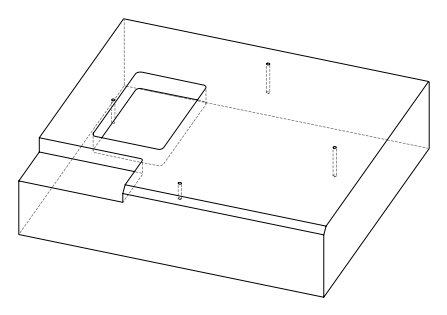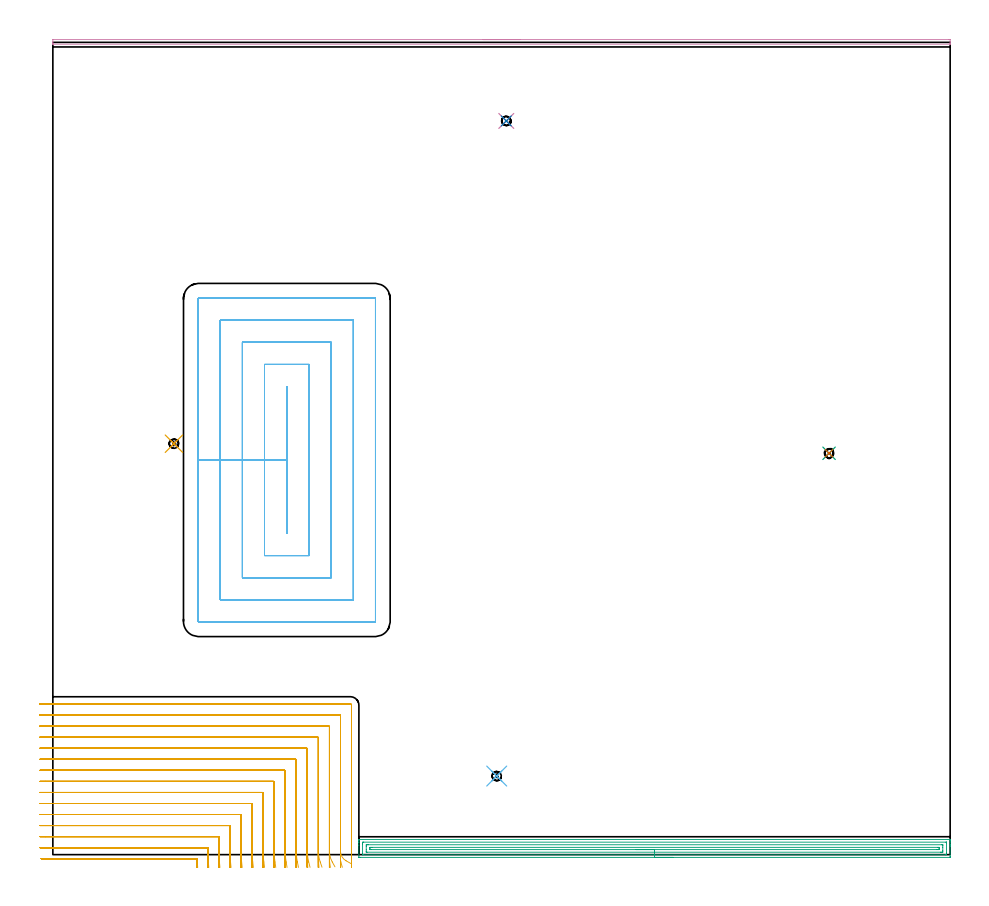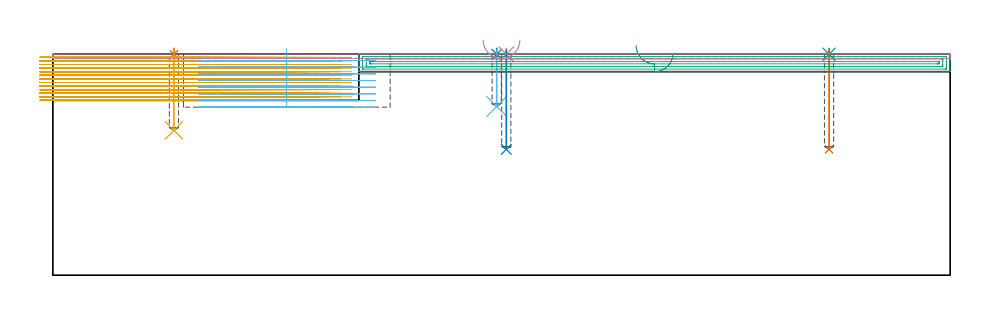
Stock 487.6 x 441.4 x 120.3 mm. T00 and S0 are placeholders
(PLAN: 12 operations, 4 tool changes, 118.9 min)
(1 SPOT_DRILL | STEP1POCKET | NXT0321_9005460120000 | 0.03 min | 0 mm3)
(2 SPOT_DRILL_1 | STEP1POCKET_1 | NXT0321_9005460120000 | 0.03 min | 0 mm3)
(3 SPOT_DRILL_2 | STEP1POCKET_2 | NXT0321_9005460120000 | 0.03 min | 0 mm3)
(4 SPOT_DRILL_3 | STEP1POCKET_3 | NXT0321_9005460120000 | 0.03 min | 0 mm3)
(5 DRILL_BLIND_HOLE_INTO_CENTER | STEP1POCKET | UGT0301_445 | 0.18 min | 780 mm3)
(6 DRILL_BLIND_HOLE_INTO_CENTER_1 | STEP1POCKET_1 | UGT0301_445 | 0.12 min | 533 mm3)
(7 DRILL_BLIND_HOLE_INTO_CENTER_2 | STEP1POCKET_2 | UGT0301_445 | 0.22 min | 977 mm3)
(8 DRILL_BLIND_HOLE_INTO_CENTER_3 | STEP1POCKET_3 | UGT0301_445 | 0.22 min | 982 mm3)
(9 AREA_MILL | FG_CHAMFER_SURFACE | UGT0205_001 | 10.49 min | 15390 mm3)
(10 AREA_MILL_1 | FG_CHAMFER_SURFACE_1 | UGT0205_001 | 4.05 min | 1522 mm3)
(11 MILL_CORNER_NOTCH_RECTANGULAR | CORNER_NOTCH_RECTANGULAR | NXT0201_009 | Follow Part, ap 2, ae 75% | 73.73 min | 360639 mm3)
(12 MILL_RECTANGULAR_POCKET | POCKET_RECTANGULAR_STRAIGHT | UGT0201_008 | Follow Part, ap 4, ae 75% | 29.83 min | 623360 mm3)
(TOOL NXT0321_9005460120000 | NC Spot Drill, 142deg, 12mm, Carbide, Uncoated | D12 PA142 FL30 Z2)
(TOOL UGT0301_445 | Carbide Drill 5.0 mm | D5 PA118 FL52 Z2)
(TOOL UGT0205_001 | Chamfer Mill 20 x 3 x 45 deg. | D20 FL50 Z2)
(TOOL NXT0201_009 | ENDMILL 8mm [2P460-0800-NA 1630] | D8 FL26 Z6)
(TOOL UGT0201_008 | End Mill 16 mm | D16 FL32 Z4)
(OP 1 SPOT_DRILL)
G17 G21 G94 G90
T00 M6
G54
G17 G0 G90 X65.8 Y223.3 S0 M3
G43 Z130.3 H0
G94 G81 G98 Z120.085 F250. R123.3
G80
M5
M2
(OP 2 SPOT_DRILL_1)
G17 G21 G94 G90
T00 M6
G54
G17 G0 G90 X241.2 Y42.7 S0 M3
G43 Z130.3 H0
G94 G81 G98 Z120.085 F250. R123.3
G80
M5
M2
(OP 3 SPOT_DRILL_2)
G17 G21 G94 G90
T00 M6
G54
G17 G0 G90 X421.8 Y218.1 S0 M3
G43 Z130.3 H0
G94 G81 G98 Z120.085 F250. R123.3
G80
M5
M2
(OP 4 SPOT_DRILL_3)
G17 G21 G94 G90
T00 M6
G54
G17 G0 G90 X246.4 Y398.7 S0 M3
G43 Z130.3 H0
G94 G81 G98 Z120.085 F250. R123.3
G80
M5
M2
(OP 5 DRILL_BLIND_HOLE_INTO_CENTER)
G17 G21 G94 G90
T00 M6
G54
G17 G0 G90 X65.8 Y223.3 S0 M3
G43 Z130.3 H0
G94 G81 G98 Z78.7 F250. R122.3
G80
M5
M2
(OP 6 DRILL_BLIND_HOLE_INTO_CENTER_1)
G17 G21 G94 G90
T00 M6
G54
G17 G0 G90 X241.2 Y42.7 S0 M3
G43 Z130.3 H0
G94 G81 G98 Z91.7 F250. R122.3
G80
M5
M2
(OP 7 DRILL_BLIND_HOLE_INTO_CENTER_2)
G17 G21 G94 G90
T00 M6
G54
G17 G0 G90 X421.8 Y218.1 S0 M3
G43 Z130.3 H0
G94 G81 G98 Z68.4 F250. R122.3
G80
M5
M2
(OP 8 DRILL_BLIND_HOLE_INTO_CENTER_3)
G17 G21 G94 G90
T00 M6
G54
G17 G0 G90 X246.4 Y398.7 S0 M3
G43 Z130.3 H0
G94 G81 G98 Z68.4 F250. R122.3
G80
M5
M2
(OP 9 AREA_MILL)
G17 G21 G94 G90
T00 M6
G54
G17 G0 G90 X336.95 Y-1.5 S1061 M3
G43 Z130.3 H0
Z120.6
G94 G1 X336.912 Z119.728 F250.
X336.798 Z118.864
X336.609 Z118.012
X336.347 Z117.18
X336.013 Z116.374
X335.61 Z115.6
X335.142 Z114.864
X334.61 Z114.172
X334.021 Z113.529
X333.378 Z112.94
X332.686 Z112.408
X331.95 Z111.94
X331.176 Z111.537
X330.37 Z111.203
X329.538 Z110.941
X328.686 Z110.752
X327.822 Z110.638
X326.95 Z110.6
X166.927
X166.481 Y-1.496 Z110.602
X166.31 Y-1.492 Z110.606
X166.3 Y-1.318 Z110.779
Y5.112 Z117.207
Y6.519 Z118.616
Y6.874 Z118.969
Y7.583 Z119.683
Y7.842 Z119.941
X166.304 Y8.198 Z120.289
X166.306 Y8.199 Z120.29
X166.48 Y8.2 Z120.3
X487.42
X487.594 Y8.199 Z120.29
X487.596 Y8.198 Z120.289
X487.6 Y7.842 Z119.942
Y7.583 Z119.683
Y6.874 Z118.969
Y5.638 Z117.735
Y5.112 Z117.207
Y4.494 Z116.59
Y-1.055 Z111.043
X487.598 Y-1.32 Z110.777
X487.59 Y-1.492 Z110.606
X487.416 Y-1.499 Z110.599
X326.95 Y-1.5 Z110.6
Y-0.086 Z112.014
X168.625 Y-0.085 Z112.015
X168.338 Y-0.08 Z112.02
X168.311 Y-0.079 Z112.021
X168.306 Y-0.057 Z112.043
X168.302 Y-0.022 Z112.078
X168.301 Y0.012 Z112.112
X168.3 Y0.235 Z112.335
Y5.521 Z117.621
X168.302 Y5.993 Z118.093
X168.307 Y6.395 Z118.495
X168.322 Y6.779 Z118.879
X168.715 Y6.784 Z118.884
X168.805 Y6.785 Z118.885
X485.275
X485.562 Y6.78 Z118.88
X485.589 Y6.779 Z118.879
X485.594 Y6.757 Z118.857
X485.598 Y6.722 Z118.822
X485.599 Y6.688 Z118.788
X485.6 Y6.465 Z118.565
Y1.179 Z113.279
X485.598 Y0.707 Z112.807
X485.593 Y0.305 Z112.405
X485.578 Y-0.079 Z112.021
X485.185 Y-0.084 Z112.016
X485.095 Y-0.085 Z112.015
X326.95 Y-0.086 Z112.014
Y1.328 Z113.428
X170.766 Y1.329 Z113.429
X170.503
X170.415 Y1.331 Z113.431
X170.346 Y1.334 Z113.434
X170.31 Y1.337 Z113.437
X170.308 Y1.388 Z113.488
X170.303 Y1.588 Z113.688
X170.3 Y1.788 Z113.888
Y2.669 Z114.769
Y4.431 Z116.531
X170.303 Y5.112 Z117.212
X170.307 Y5.305 Z117.405
X170.315 Y5.365 Z117.465
X170.372 Y5.367 Z117.467
X170.503 Y5.369 Z117.469
X171.134 Y5.371 Z117.471
X171.397 Y5.372 Z117.472
X483.134 Y5.371 Z117.471
X483.397
X483.485 Y5.369 Z117.469
X483.554 Y5.366 Z117.466
X483.59 Y5.363 Z117.463
X483.592 Y5.312 Z117.412
X483.597 Y5.112 Z117.212
X483.6 Y4.913 Z117.013
Y4.031 Z116.131
Y2.269 Z114.369
X483.597 Y1.588 Z113.688
X483.593 Y1.395 Z113.495
X483.585 Y1.335 Z113.435
X483.528 Y1.333 Z113.433
X483.397 Y1.331 Z113.431
X482.766 Y1.329 Z113.429
X482.503 Y1.328 Z113.428
X326.95
Y2.743 Z114.843
X172.907
X172.44 Y2.747 Z114.847
X172.34 Y2.75 Z114.85
X172.31 Y2.758 Z114.858
X172.306 Y2.807 Z114.907
X172.303 Y2.913 Z115.013
X172.3 Y3.341 Z115.441
X172.303 Y3.786 Z115.886
X172.306 Y3.895 Z115.995
X172.31 Y3.943 Z116.043
X172.364 Y3.95 Z116.05
X172.572 Y3.954 Z116.054
X173.185 Y3.957 Z116.057
X173.463
X480.994
X481.46 Y3.953 Z116.053
X481.56 Y3.95 Z116.05
X481.59 Y3.942 Z116.042
X481.594 Y3.893 Z115.993
X481.597 Y3.787 Z115.887
X481.6 Y3.359 Z115.459
X481.597 Y2.914 Z115.014
X481.594 Y2.805 Z114.905
X481.59 Y2.757 Z114.857
X481.536 Y2.75 Z114.85
X481.328 Y2.746 Z114.846
X480.715 Y2.743 Z114.843
X480.438
X326.95
X326.078 Z114.881
X325.214 Z114.995
X324.362 Z115.183
X323.53 Z115.446
X322.724 Z115.78
X321.95 Z116.182
X321.214 Z116.651
X320.522 Z117.182
X319.879 Z117.772
X319.29 Z118.415
X318.758 Z119.107
X318.29 Z119.843
X317.887 Z120.616
X317.553 Z121.422
X317.291 Z122.254
X317.102 Z123.106
X316.988 Z123.971
X316.95 Z124.843
G0 Z130.3
M5
M2
(OP 10 AREA_MILL_1)
G17 G21 G94 G90
T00 M6
G54
G17 G0 G90 X233.8 Y442.9 S1061 M3
G43 Z130.3 H0
Z127.8
G94 G1 X233.838 Z126.928 F250.
X233.952 Z126.063
X234.141 Z125.212
X234.403 Z124.38
X234.737 Z123.574
X235.14 Z122.8
X235.608 Z122.064
X236.14 Z121.372
X236.729 Z120.729
X237.372 Z120.14
X238.064 Z119.608
X238.8 Z119.14
X239.574 Z118.737
X240.38 Z118.403
X241.212 Z118.141
X242.063 Z117.952
X242.928 Z117.838
X243.8 Z117.8
X486.973
X487.23 Y442.898 Z117.802
X487.597 Y442.891 Z117.805
X487.6 Y442.879 Z117.818
Y441.65 Z119.045
Y440.943 Z119.756
Y440.702 Z119.998
X487.598 Y440.549 Z120.143
X487.59 Y440.402 Z120.288
X487.42 Y440.4 Z120.3
X0.18
X0.01 Y440.402 Z120.288
X0.002 Y440.549 Z120.143
X0. Y440.702 Z119.998
Y440.943 Z119.756
Y441.65 Z119.045
Y442.879 Z117.818
X0.003 Y442.891 Z117.805
X0.371 Y442.9 Z117.8
X243.8
X244.672 Z117.838
X245.536 Z117.952
X246.388 Z118.141
X247.22 Z118.403
X248.026 Z118.737
X248.8 Z119.14
X249.536 Z119.608
X250.228 Z120.14
X250.871 Z120.729
X251.46 Z121.372
X251.991 Z122.064
X252.46 Z122.8
X252.863 Z123.574
X253.197 Z124.38
X253.459 Z125.212
X253.648 Z126.063
X253.762 Z126.928
X253.8 Z127.8
G0 Z130.3
M5
M2
(OP 11 MILL_CORNER_NOTCH_RECTANGULAR)
G17 G21 G94 G90
T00 M6
G54
G17 G0 G90 X78.716 Y-6.993 S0 M3
G43 Z130.3 H1
Z118.354
G94 G1 X78.506 Y-4. F250.
G2 X78.418 Y-2.573 R84. F500.
G3 X78.025 Y-2.2 R0.4
G1 X-3.341
X-6.341 F250.
G0 Z130.3
X84.748 Y-6.991
Z118.354
G1 X84.522 Y-4.
G2 X84.3 Y1.875 R78. F500.
G1 Y3.406
G3 X83.906 Y3.8 R0.4
G1 X-4.
X-7. F250.
G0 Z130.3
X90.785 Y-6.99
Z118.354
G1 X90.54 Y-4.
G2 X90.3 Y1.875 R72. F500.
G1 Y9.406
G3 X89.906 Y9.8 R0.4
G1 X-4.
X-7. F250.
G0 Z130.3
X96.829 Y-6.988
Z118.354
G1 X96.562 Y-4.
G2 X96.3 Y1.875 R66. F500.
G1 Y15.406
G3 X95.906 Y15.8 R0.4
G1 X-4.
X-7. F250.
G0 Z130.3
X102.882 Y-6.986
Z118.354
G1 X102.588 Y-4.
G2 X102.3 Y1.875 R60. F500.
G1 Y21.405
G3 X101.905 Y21.8 R0.4
G1 X-4.
X-7. F250.
G0 Z130.3
X108.947 Y-6.982
Z118.354
G1 X108.621 Y-4.
G2 X108.3 Y1.875 R54. F500.
G1 Y27.405
G3 X107.905 Y27.8 R0.4
G1 X-4.
X-7. F250.
G0 Z130.3
X115.028 Y-6.977
Z118.354
G1 X114.661 Y-4.
G2 X114.3 Y1.875 R48. F500.
G1 Y33.405
G3 X113.905 Y33.8 R0.4
G1 X-4.
X-7. F250.
G0 Z130.3
X121.133 Y-6.971
Z118.354
G1 X120.713 Y-4.
G2 X120.3 Y1.875 R42. F500.
G1 Y39.405
G3 X119.905 Y39.8 R0.4
G1 X-4.
X-7. F250.
G0 Z130.3
X127.272 Y-6.96
Z118.354
G1 X126.783 Y-4.
G2 X126.3 Y1.875 R36. F500.
G1 Y45.404
G3 X125.904 Y45.8 R0.4
G1 X-4.
X-7. F250.
G0 Z130.3
X133.469 Y-6.942
Z118.354
G1 X132.881 Y-4.
G2 X132.3 Y1.875 R30. F500.
G1 Y51.404
G3 X131.904 Y51.8 R0.4
G1 X-4.
X-7. F250.
G0 Z130.3
X139.765 Y-6.909
Z118.354
G1 X139.03 Y-4.
G2 X138.3 Y1.875 R24. F500.
G1 Y57.404
G3 X137.904 Y57.8 R0.4
G1 X-4.
X-7. F250.
G0 Z130.3
X146.265 Y-6.836
Z118.354
G1 X145.286 Y-4.
G2 X144.3 Y1.875 R18. F500.
G1 Y63.404
G3 X143.904 Y63.8 R0.4
G1 X-4.
X-7. F250.
G0 Z130.3
X153.306 Y-6.616
Z118.354
G1 X151.837 Y-4.
G2 X150.3 Y1.875 R12. F500.
G1 Y69.403
G3 X149.903 Y69.8 R0.4
G1 X-4.
X-7. F250.
G0 Z130.3
X161.949 Y-4.824
Z118.354
G1 X159.339 Y-3.343
G2 X156.3 Y1.875 R6. F500.
G1 Y75.403
G3 X155.903 Y75.8 R0.4
G1 X-4.
X-7. F250.
G0 Z130.3
X162.3 Y-1.125
Z118.354
G1 Y1.875
Y81.2 F500.
G3 X161.7 Y81.8 R0.6
G1 X-4.
X-7. F250.
G0 Z130.3
X78.372 Y-6.999
Z116.408
G1 X78.315 Y-4.
G2 X78.3 Y-2.593 R84. F500.
G3 X77.907 Y-2.2 R0.4
G1 X-3.341
X-6.341 F250.
G0 Z130.3
X84.377 Y-6.999
Z116.408
G1 X84.316 Y-4.
G2 X84.3 Y-2.413 R78. F500.
G1 Y3.406
G3 X83.906 Y3.8 R0.4
G1 X-4.
X-7. F250.
G0 Z130.3
X90.384 Y-6.999
Z116.408
G1 X90.317 Y-4.
G2 X90.3 Y-2.413 R72. F500.
G1 Y9.406
G3 X89.906 Y9.8 R0.4
G1 X-4.
X-7. F250.
G0 Z130.3
X96.391 Y-6.999
Z116.408
G1 X96.319 Y-4.
G2 X96.3 Y-2.413 R66. F500.
G1 Y15.406
G3 X95.906 Y15.8 R0.4
G1 X-4.
X-7. F250.
G0 Z130.3
X102.4 Y-6.999
Z116.408
G1 X102.321 Y-4.
G2 X102.3 Y-2.413 R60. F500.
G1 Y21.405
G3 X101.905 Y21.8 R0.4
G1 X-4.
X-7. F250.
G0 Z130.3
X108.411 Y-6.999
Z116.408
G1 X108.323 Y-4.
G2 X108.3 Y-2.413 R54. F500.
G1 Y27.405
G3 X107.905 Y27.8 R0.4
G1 X-4.
X-7. F250.
G0 Z130.3
X114.425 Y-6.998
Z116.408
G1 X114.326 Y-4.
G2 X114.3 Y-2.413 R48. F500.
G1 Y33.405
G3 X113.905 Y33.8 R0.4
G1 X-4.
X-7. F250.
G0 Z130.3
X120.443 Y-6.998
Z116.408
G1 X120.33 Y-4.
G2 X120.3 Y-2.413 R42. F500.
G1 Y39.405
G3 X119.905 Y39.8 R0.4
G1 X-4.
X-7. F250.
G0 Z130.3
X126.467 Y-6.997
Z116.408
G1 X126.335 Y-4.
G2 X126.3 Y-2.413 R36. F500.
G1 Y45.404
G3 X125.904 Y45.8 R0.4
G1 X-4.
X-7. F250.
G0 Z130.3
X132.501 Y-6.996
Z116.408
G1 X132.342 Y-4.
G2 X132.3 Y-2.413 R30. F500.
G1 Y51.404
G3 X131.904 Y51.8 R0.4
G1 X-4.
X-7. F250.
G0 Z130.3
X138.551 Y-6.993
Z116.408
G1 X138.353 Y-4.
G2 X138.3 Y-2.413 R24. F500.
G1 Y57.404
G3 X137.904 Y57.8 R0.4
G1 X-4.
X-7. F250.
G0 Z130.3
X144.635 Y-6.988
Z116.408
G1 X144.37 Y-4.
G2 X144.3 Y-2.413 R18. F500.
G1 Y63.404
G3 X143.904 Y63.8 R0.4
G1 X-4.
X-7. F250.
G0 Z130.3
X150.802 Y-6.974
Z116.408
G1 X150.405 Y-4.
G2 X150.3 Y-2.413 R12. F500.
G1 Y69.404
G3 X149.904 Y69.8 R0.4
G1 X-4.
X-7. F250.
G0 Z130.3
X157.307 Y-6.893
Z116.408
G1 X156.514 Y-4.
G2 X156.3 Y-2.413 R6. F500.
G1 Y75.403
G3 X155.903 Y75.8 R0.4
G1 X-4.
X-7. F250.
G0 Z130.3
X162.3 Y-5.413
Z116.408
G1 Y-2.413
Y81.2 F500.
G3 X161.7 Y81.8 R0.6
G1 X-4.
X-7. F250.
G0 Z130.3
X78.307 Y-7.
Z114.461
G1 X78.3 Y-4.
Y-3.812 F500.
Y-2.594
G3 X77.906 Y-2.2 R0.4
G1 X-3.341
X-6.341 F250.
G0 Z130.3
X84.307 Y-7.
Z114.461
G1 X84.3 Y-4.
Y-3.812 F500.
Y3.406
G3 X83.906 Y3.8 R0.4
G1 X-4.
X-7. F250.
G0 Z130.3
X90.308 Y-7.
Z114.461
G1 X90.3 Y-4.
Y-3.812 F500.
Y9.406
G3 X89.906 Y9.8 R0.4
G1 X-4.
X-7. F250.
G0 Z130.3
X96.309 Y-7.
Z114.461
G1 X96.3 Y-4.
Y-3.812 F500.
Y15.406
G3 X95.906 Y15.8 R0.4
G1 X-4.
X-7. F250.
G0 Z130.3
X102.31 Y-7.
Z114.461
G1 X102.3 Y-4.
Y-3.812 F500.
Y21.405
G3 X101.905 Y21.8 R0.4
G1 X-4.
X-7. F250.
G0 Z130.3
X108.311 Y-7.
Z114.461
G1 X108.3 Y-4.
Y-3.812 F500.
Y27.405
G3 X107.905 Y27.8 R0.4
G1 X-4.
X-7. F250.
G0 Z130.3
X114.312 Y-7.
Z114.461
G1 X114.3 Y-4.
Y-3.812 F500.
Y33.405
G3 X113.905 Y33.8 R0.4
G1 X-4.
X-7. F250.
G0 Z130.3
X120.314 Y-7.
Z114.461
G1 X120.3 Y-4.
Y-3.812 F500.
Y39.405
G3 X119.905 Y39.8 R0.4
G1 X-4.
X-7. F250.
G0 Z130.3
X126.316 Y-7.
Z114.461
G1 X126.3 Y-4.
Y-3.812 F500.
Y45.404
G3 X125.904 Y45.8 R0.4
G1 X-4.
X-7. F250.
G0 Z130.3
X132.319 Y-7.
Z114.461
G1 X132.301 Y-4.
X132.3 Y-3.812 F500.
Y51.404
G3 X131.904 Y51.8 R0.4
G1 X-4.
X-7. F250.
G0 Z130.3
X138.324 Y-7.
Z114.461
G1 X138.301 Y-4.
X138.3 Y-3.812 F500.
Y57.404
G3 X137.904 Y57.8 R0.4
G1 X-4.
X-7. F250.
G0 Z130.3
X144.332 Y-7.
Z114.461
G1 X144.301 Y-4.
X144.3 Y-3.812 F500.
Y63.404
G3 X143.904 Y63.8 R0.4
G1 X-4.
X-7. F250.
G0 Z130.3
X150.348 Y-7.
Z114.461
G1 X150.301 Y-4.
X150.3 Y-3.812 F500.
Y69.403
G3 X149.903 Y69.8 R0.4
G1 X-4.
X-7. F250.
G0 Z130.3
X156.397 Y-6.999
Z114.461
G1 X156.303 Y-4.
X156.3 Y-3.812 F500.
Y75.403
G3 X155.903 Y75.8 R0.4
G1 X-4.
X-7. F250.
G0 Z130.3
X162.3 Y-6.812
Z114.461
G1 Y-3.812
Y81.2 F500.
G3 X161.7 Y81.8 R0.6
G1 X-4.
X-7. F250.
G0 Z130.3
X78.3 Y-7.
Z112.515
G1 Y-4.
Y-2.594 F500.
G3 X77.906 Y-2.2 R0.4
G1 X-3.341
X-6.341 F250.
G0 Z130.3
X84.3 Y-7.
Z112.515
G1 Y-4.
Y3.406 F500.
G3 X83.906 Y3.8 R0.4
G1 X-4.
X-7. F250.
G0 Z130.3
X90.3 Y-7.
Z112.515
G1 Y-4.
Y9.406 F500.
G3 X89.906 Y9.8 R0.4
G1 X-4.
X-7. F250.
G0 Z130.3
X96.3 Y-7.
Z112.515
G1 Y-4.
Y15.406 F500.
G3 X95.906 Y15.8 R0.4
G1 X-4.
X-7. F250.
G0 Z130.3
X102.3 Y-7.
Z112.515
G1 Y-4.
Y21.405 F500.
G3 X101.905 Y21.8 R0.4
G1 X-4.
X-7. F250.
G0 Z130.3
X108.3 Y-7.
Z112.515
G1 Y-4.
Y27.405 F500.
G3 X107.905 Y27.8 R0.4
G1 X-4.
X-7. F250.
G0 Z130.3
X114.3 Y-7.
Z112.515
G1 Y-4.
Y33.405 F500.
G3 X113.905 Y33.8 R0.4
G1 X-4.
X-7. F250.
G0 Z130.3
X120.3 Y-7.
Z112.515
G1 Y-4.
Y39.405 F500.
G3 X119.905 Y39.8 R0.4
G1 X-4.
X-7. F250.
G0 Z130.3
X126.3 Y-7.
Z112.515
G1 Y-4.
Y45.404 F500.
G3 X125.904 Y45.8 R0.4
G1 X-4.
X-7. F250.
G0 Z130.3
X132.3 Y-7.
Z112.515
G1 Y-4.
Y51.404 F500.
G3 X131.904 Y51.8 R0.4
G1 X-4.
X-7. F250.
G0 Z130.3
X138.3 Y-7.
Z112.515
G1 Y-4.
Y57.404 F500.
G3 X137.904 Y57.8 R0.4
G1 X-4.
X-7. F250.
G0 Z130.3
X144.3 Y-7.
Z112.515
G1 Y-4.
Y63.404 F500.
G3 X143.904 Y63.8 R0.4
G1 X-4.
X-7. F250.
G0 Z130.3
X150.3 Y-7.
Z112.515
G1 Y-4.
Y69.403 F500.
G3 X149.903 Y69.8 R0.4
G1 X-4.
X-7. F250.
G0 Z130.3
X156.3 Y-7.
Z112.515
G1 Y-4.
Y75.403 F500.
G3 X155.903 Y75.8 R0.4
G1 X-4.
X-7. F250.
G0 Z130.3
X162.3 Y-7.
Z112.515
G1 Y-4.
Y81.2 F500.
G3 X161.7 Y81.8 R0.6
G1 X-4.
X-7. F250.
G0 Z130.3
X78.3 Y-7.
Z110.569
G1 Y-4.
Y-2.594 F500.
G3 X77.906 Y-2.2 R0.4
G1 X-3.341
X-6.341 F250.
G0 Z130.3
X84.3 Y-7.
Z110.569
G1 Y-4.
Y3.406 F500.
G3 X83.906 Y3.8 R0.4
G1 X-4.
X-7. F250.
G0 Z130.3
X90.3 Y-7.
Z110.569
G1 Y-4.
Y9.406 F500.
G3 X89.906 Y9.8 R0.4
G1 X-4.
X-7. F250.
G0 Z130.3
X96.3 Y-7.
Z110.569
G1 Y-4.
Y15.406 F500.
G3 X95.906 Y15.8 R0.4
G1 X-4.
X-7. F250.
G0 Z130.3
X102.3 Y-7.
Z110.569
G1 Y-4.
Y21.405 F500.
G3 X101.905 Y21.8 R0.4
G1 X-4.
X-7. F250.
G0 Z130.3
X108.3 Y-7.
Z110.569
G1 Y-4.
Y27.405 F500.
G3 X107.905 Y27.8 R0.4
G1 X-4.
X-7. F250.
G0 Z130.3
X114.3 Y-7.
Z110.569
G1 Y-4.
Y33.405 F500.
G3 X113.905 Y33.8 R0.4
G1 X-4.
X-7. F250.
G0 Z130.3
X120.3 Y-7.
Z110.569
G1 Y-4.
Y39.405 F500.
G3 X119.905 Y39.8 R0.4
G1 X-4.
X-7. F250.
G0 Z130.3
X126.3 Y-7.
Z110.569
G1 Y-4.
Y45.404 F500.
G3 X125.904 Y45.8 R0.4
G1 X-4.
X-7. F250.
G0 Z130.3
X132.3 Y-7.
Z110.569
G1 Y-4.
Y51.404 F500.
G3 X131.904 Y51.8 R0.4
G1 X-4.
X-7. F250.
G0 Z130.3
X138.3 Y-7.
Z110.569
G1 Y-4.
Y57.404 F500.
G3 X137.904 Y57.8 R0.4
G1 X-4.
X-7. F250.
G0 Z130.3
X144.3 Y-7.
Z110.569
G1 Y-4.
Y63.404 F500.
G3 X143.904 Y63.8 R0.4
G1 X-4.
X-7. F250.
G0 Z130.3
X150.3 Y-7.
Z110.569
G1 Y-4.
Y69.403 F500.
G3 X149.903 Y69.8 R0.4
G1 X-4.
X-7. F250.
G0 Z130.3
X156.3 Y-7.
Z110.569
G1 Y-4.
Y75.403 F500.
G3 X155.903 Y75.8 R0.4
G1 X-4.
X-7. F250.
G0 Z130.3
X162.3 Y-7.
Z110.569
G1 Y-4.
Y81.2 F500.
G3 X161.7 Y81.8 R0.6
G1 X-4.
X-7. F250.
G0 Z130.3
X78.3 Y-7.
Z108.623
G1 Y-4.
Y-2.594 F500.
G3 X77.906 Y-2.2 R0.4
G1 X-3.341
X-6.341 F250.
G0 Z130.3
X84.3 Y-7.
Z108.623
G1 Y-4.
Y3.406 F500.
G3 X83.906 Y3.8 R0.4
G1 X-4.
X-7. F250.
G0 Z130.3
X90.3 Y-7.
Z108.623
G1 Y-4.
Y9.406 F500.
G3 X89.906 Y9.8 R0.4
G1 X-4.
X-7. F250.
G0 Z130.3
X96.3 Y-7.
Z108.623
G1 Y-4.
Y15.406 F500.
G3 X95.906 Y15.8 R0.4
G1 X-4.
X-7. F250.
G0 Z130.3
X102.3 Y-7.
Z108.623
G1 Y-4.
Y21.405 F500.
G3 X101.905 Y21.8 R0.4
G1 X-4.
X-7. F250.
G0 Z130.3
X108.3 Y-7.
Z108.623
G1 Y-4.
Y27.405 F500.
G3 X107.905 Y27.8 R0.4
G1 X-4.
X-7. F250.
G0 Z130.3
X114.3 Y-7.
Z108.623
G1 Y-4.
Y33.405 F500.
G3 X113.905 Y33.8 R0.4
G1 X-4.
X-7. F250.
G0 Z130.3
X120.3 Y-7.
Z108.623
G1 Y-4.
Y39.405 F500.
G3 X119.905 Y39.8 R0.4
G1 X-4.
X-7. F250.
G0 Z130.3
X126.3 Y-7.
Z108.623
G1 Y-4.
Y45.404 F500.
G3 X125.904 Y45.8 R0.4
G1 X-4.
X-7. F250.
G0 Z130.3
X132.3 Y-7.
Z108.623
G1 Y-4.
Y51.404 F500.
G3 X131.904 Y51.8 R0.4
G1 X-4.
X-7. F250.
G0 Z130.3
X138.3 Y-7.
Z108.623
G1 Y-4.
Y57.404 F500.
G3 X137.904 Y57.8 R0.4
G1 X-4.
X-7. F250.
G0 Z130.3
X144.3 Y-7.
Z108.623
G1 Y-4.
Y63.404 F500.
G3 X143.904 Y63.8 R0.4
G1 X-4.
X-7. F250.
G0 Z130.3
X150.3 Y-7.
Z108.623
G1 Y-4.
Y69.403 F500.
G3 X149.903 Y69.8 R0.4
G1 X-4.
X-7. F250.
G0 Z130.3
X156.3 Y-7.
Z108.623
G1 Y-4.
Y75.403 F500.
G3 X155.903 Y75.8 R0.4
G1 X-4.
X-7. F250.
G0 Z130.3
X162.3 Y-7.
Z108.623
G1 Y-4.
Y81.2 F500.
G3 X161.7 Y81.8 R0.6
G1 X-4.
X-7. F250.
G0 Z130.3
X78.3 Y-7.
Z106.677
G1 Y-4.
Y-2.594 F500.
G3 X77.906 Y-2.2 R0.4
G1 X-3.341
X-6.341 F250.
G0 Z130.3
X84.3 Y-7.
Z106.677
G1 Y-4.
Y3.406 F500.
G3 X83.906 Y3.8 R0.4
G1 X-4.
X-7. F250.
G0 Z130.3
X90.3 Y-7.
Z106.677
G1 Y-4.
Y9.406 F500.
G3 X89.906 Y9.8 R0.4
G1 X-4.
X-7. F250.
G0 Z130.3
X96.3 Y-7.
Z106.677
G1 Y-4.
Y15.406 F500.
G3 X95.906 Y15.8 R0.4
G1 X-4.
X-7. F250.
G0 Z130.3
X102.3 Y-7.
Z106.677
G1 Y-4.
Y21.405 F500.
G3 X101.905 Y21.8 R0.4
G1 X-4.
X-7. F250.
G0 Z130.3
X108.3 Y-7.
Z106.677
G1 Y-4.
Y27.405 F500.
G3 X107.905 Y27.8 R0.4
G1 X-4.
X-7. F250.
G0 Z130.3
X114.3 Y-7.
Z106.677
G1 Y-4.
Y33.405 F500.
G3 X113.905 Y33.8 R0.4
G1 X-4.
X-7. F250.
G0 Z130.3
X120.3 Y-7.
Z106.677
G1 Y-4.
Y39.405 F500.
G3 X119.905 Y39.8 R0.4
G1 X-4.
X-7. F250.
G0 Z130.3
X126.3 Y-7.
Z106.677
G1 Y-4.
Y45.404 F500.
G3 X125.904 Y45.8 R0.4
G1 X-4.
X-7. F250.
G0 Z130.3
X132.3 Y-7.
Z106.677
G1 Y-4.
Y51.404 F500.
G3 X131.904 Y51.8 R0.4
G1 X-4.
X-7. F250.
G0 Z130.3
X138.3 Y-7.
Z106.677
G1 Y-4.
Y57.404 F500.
G3 X137.904 Y57.8 R0.4
G1 X-4.
X-7. F250.
G0 Z130.3
X144.3 Y-7.
Z106.677
G1 Y-4.
Y63.404 F500.
G3 X143.904 Y63.8 R0.4
G1 X-4.
X-7. F250.
G0 Z130.3
X150.3 Y-7.
Z106.677
G1 Y-4.
Y69.403 F500.
G3 X149.903 Y69.8 R0.4
G1 X-4.
X-7. F250.
G0 Z130.3
X156.3 Y-7.
Z106.677
G1 Y-4.
Y75.403 F500.
G3 X155.903 Y75.8 R0.4
G1 X-4.
X-7. F250.
G0 Z130.3
X162.3 Y-7.
Z106.677
G1 Y-4.
Y81.2 F500.
G3 X161.7 Y81.8 R0.6
G1 X-4.
X-7. F250.
G0 Z130.3
X78.3 Y-7.
Z104.731
G1 Y-4.
Y-2.594 F500.
G3 X77.906 Y-2.2 R0.4
G1 X-3.341
X-6.341 F250.
G0 Z130.3
X84.3 Y-7.
Z104.731
G1 Y-4.
Y3.406 F500.
G3 X83.906 Y3.8 R0.4
G1 X-4.
X-7. F250.
G0 Z130.3
X90.3 Y-7.
Z104.731
G1 Y-4.
Y9.406 F500.
G3 X89.906 Y9.8 R0.4
G1 X-4.
X-7. F250.
G0 Z130.3
X96.3 Y-7.
Z104.731
G1 Y-4.
Y15.406 F500.
G3 X95.906 Y15.8 R0.4
G1 X-4.
X-7. F250.
G0 Z130.3
X102.3 Y-7.
Z104.731
G1 Y-4.
Y21.405 F500.
G3 X101.905 Y21.8 R0.4
G1 X-4.
X-7. F250.
G0 Z130.3
X108.3 Y-7.
Z104.731
G1 Y-4.
Y27.405 F500.
G3 X107.905 Y27.8 R0.4
G1 X-4.
X-7. F250.
G0 Z130.3
X114.3 Y-7.
Z104.731
G1 Y-4.
Y33.405 F500.
G3 X113.905 Y33.8 R0.4
G1 X-4.
X-7. F250.
G0 Z130.3
X120.3 Y-7.
Z104.731
G1 Y-4.
Y39.405 F500.
G3 X119.905 Y39.8 R0.4
G1 X-4.
X-7. F250.
G0 Z130.3
X126.3 Y-7.
Z104.731
G1 Y-4.
Y45.404 F500.
G3 X125.904 Y45.8 R0.4
G1 X-4.
X-7. F250.
G0 Z130.3
X132.3 Y-7.
Z104.731
G1 Y-4.
Y51.404 F500.
G3 X131.904 Y51.8 R0.4
G1 X-4.
X-7. F250.
G0 Z130.3
X138.3 Y-7.
Z104.731
G1 Y-4.
Y57.404 F500.
G3 X137.904 Y57.8 R0.4
G1 X-4.
X-7. F250.
G0 Z130.3
X144.3 Y-7.
Z104.731
G1 Y-4.
Y63.404 F500.
G3 X143.904 Y63.8 R0.4
G1 X-4.
X-7. F250.
G0 Z130.3
X150.3 Y-7.
Z104.731
G1 Y-4.
Y69.403 F500.
G3 X149.903 Y69.8 R0.4
G1 X-4.
X-7. F250.
G0 Z130.3
X156.3 Y-7.
Z104.731
G1 Y-4.
Y75.403 F500.
G3 X155.903 Y75.8 R0.4
G1 X-4.
X-7. F250.
G0 Z130.3
X162.3 Y-7.
Z104.731
G1 Y-4.
Y81.2 F500.
G3 X161.7 Y81.8 R0.6
G1 X-4.
X-7. F250.
G0 Z130.3
X78.3 Y-7.
Z102.785
G1 Y-4.
Y-2.594 F500.
G3 X77.906 Y-2.2 R0.4
G1 X-3.341
X-6.341 F250.
G0 Z130.3
X84.3 Y-7.
Z102.785
G1 Y-4.
Y3.406 F500.
G3 X83.906 Y3.8 R0.4
G1 X-4.
X-7. F250.
G0 Z130.3
X90.3 Y-7.
Z102.785
G1 Y-4.
Y9.406 F500.
G3 X89.906 Y9.8 R0.4
G1 X-4.
X-7. F250.
G0 Z130.3
X96.3 Y-7.
Z102.785
G1 Y-4.
Y15.406 F500.
G3 X95.906 Y15.8 R0.4
G1 X-4.
X-7. F250.
G0 Z130.3
X102.3 Y-7.
Z102.785
G1 Y-4.
Y21.405 F500.
G3 X101.905 Y21.8 R0.4
G1 X-4.
X-7. F250.
G0 Z130.3
X108.3 Y-7.
Z102.785
G1 Y-4.
Y27.405 F500.
G3 X107.905 Y27.8 R0.4
G1 X-4.
X-7. F250.
G0 Z130.3
X114.3 Y-7.
Z102.785
G1 Y-4.
Y33.405 F500.
G3 X113.905 Y33.8 R0.4
G1 X-4.
X-7. F250.
G0 Z130.3
X120.3 Y-7.
Z102.785
G1 Y-4.
Y39.405 F500.
G3 X119.905 Y39.8 R0.4
G1 X-4.
X-7. F250.
G0 Z130.3
X126.3 Y-7.
Z102.785
G1 Y-4.
Y45.404 F500.
G3 X125.904 Y45.8 R0.4
G1 X-4.
X-7. F250.
G0 Z130.3
X132.3 Y-7.
Z102.785
G1 Y-4.
Y51.404 F500.
G3 X131.904 Y51.8 R0.4
G1 X-4.
X-7. F250.
G0 Z130.3
X138.3 Y-7.
Z102.785
G1 Y-4.
Y57.404 F500.
G3 X137.904 Y57.8 R0.4
G1 X-4.
X-7. F250.
G0 Z130.3
X144.3 Y-7.
Z102.785
G1 Y-4.
Y63.404 F500.
G3 X143.904 Y63.8 R0.4
G1 X-4.
X-7. F250.
G0 Z130.3
X150.3 Y-7.
Z102.785
G1 Y-4.
Y69.403 F500.
G3 X149.903 Y69.8 R0.4
G1 X-4.
X-7. F250.
G0 Z130.3
X156.3 Y-7.
Z102.785
G1 Y-4.
Y75.403 F500.
G3 X155.903 Y75.8 R0.4
G1 X-4.
X-7. F250.
G0 Z130.3
X162.3 Y-7.
Z102.785
G1 Y-4.
Y81.2 F500.
G3 X161.7 Y81.8 R0.6
G1 X-4.
X-7. F250.
G0 Z130.3
X78.3 Y-7.
Z100.838
G1 Y-4.
Y-2.594 F500.
G3 X77.906 Y-2.2 R0.4
G1 X-3.341
X-6.341 F250.
G0 Z130.3
X84.3 Y-7.
Z100.838
G1 Y-4.
Y3.406 F500.
G3 X83.906 Y3.8 R0.4
G1 X-4.
X-7. F250.
G0 Z130.3
X90.3 Y-7.
Z100.838
G1 Y-4.
Y9.406 F500.
G3 X89.906 Y9.8 R0.4
G1 X-4.
X-7. F250.
G0 Z130.3
X96.3 Y-7.
Z100.838
G1 Y-4.
Y15.406 F500.
G3 X95.906 Y15.8 R0.4
G1 X-4.
X-7. F250.
G0 Z130.3
X102.3 Y-7.
Z100.838
G1 Y-4.
Y21.405 F500.
G3 X101.905 Y21.8 R0.4
G1 X-4.
X-7. F250.
G0 Z130.3
X108.3 Y-7.
Z100.838
G1 Y-4.
Y27.405 F500.
G3 X107.905 Y27.8 R0.4
G1 X-4.
X-7. F250.
G0 Z130.3
X114.3 Y-7.
Z100.838
G1 Y-4.
Y33.405 F500.
G3 X113.905 Y33.8 R0.4
G1 X-4.
X-7. F250.
G0 Z130.3
X120.3 Y-7.
Z100.838
G1 Y-4.
Y39.405 F500.
G3 X119.905 Y39.8 R0.4
G1 X-4.
X-7. F250.
G0 Z130.3
X126.3 Y-7.
Z100.838
G1 Y-4.
Y45.404 F500.
G3 X125.904 Y45.8 R0.4
G1 X-4.
X-7. F250.
G0 Z130.3
X132.3 Y-7.
Z100.838
G1 Y-4.
Y51.404 F500.
G3 X131.904 Y51.8 R0.4
G1 X-4.
X-7. F250.
G0 Z130.3
X138.3 Y-7.
Z100.838
G1 Y-4.
Y57.404 F500.
G3 X137.904 Y57.8 R0.4
G1 X-4.
X-7. F250.
G0 Z130.3
X144.3 Y-7.
Z100.838
G1 Y-4.
Y63.404 F500.
G3 X143.904 Y63.8 R0.4
G1 X-4.
X-7. F250.
G0 Z130.3
X150.3 Y-7.
Z100.838
G1 Y-4.
Y69.403 F500.
G3 X149.903 Y69.8 R0.4
G1 X-4.
X-7. F250.
G0 Z130.3
X156.3 Y-7.
Z100.838
G1 Y-4.
Y75.403 F500.
G3 X155.903 Y75.8 R0.4
G1 X-4.
X-7. F250.
G0 Z130.3
X162.3 Y-7.
Z100.838
G1 Y-4.
Y81.2 F500.
G3 X161.7 Y81.8 R0.6
G1 X-4.
X-7. F250.
G0 Z130.3
X78.3 Y-7.
Z98.892
G1 Y-4.
Y-2.594 F500.
G3 X77.906 Y-2.2 R0.4
G1 X-3.341
X-6.341 F250.
G0 Z130.3
X84.3 Y-7.
Z98.892
G1 Y-4.
Y3.406 F500.
G3 X83.906 Y3.8 R0.4
G1 X-4.
X-7. F250.
G0 Z130.3
X90.3 Y-7.
Z98.892
G1 Y-4.
Y9.406 F500.
G3 X89.906 Y9.8 R0.4
G1 X-4.
X-7. F250.
G0 Z130.3
X96.3 Y-7.
Z98.892
G1 Y-4.
Y15.406 F500.
G3 X95.906 Y15.8 R0.4
G1 X-4.
X-7. F250.
G0 Z130.3
X102.3 Y-7.
Z98.892
G1 Y-4.
Y21.405 F500.
G3 X101.905 Y21.8 R0.4
G1 X-4.
X-7. F250.
G0 Z130.3
X108.3 Y-7.
Z98.892
G1 Y-4.
Y27.405 F500.
G3 X107.905 Y27.8 R0.4
G1 X-4.
X-7. F250.
G0 Z130.3
X114.3 Y-7.
Z98.892
G1 Y-4.
Y33.405 F500.
G3 X113.905 Y33.8 R0.4
G1 X-4.
X-7. F250.
G0 Z130.3
X120.3 Y-7.
Z98.892
G1 Y-4.
Y39.405 F500.
G3 X119.905 Y39.8 R0.4
G1 X-4.
X-7. F250.
G0 Z130.3
X126.3 Y-7.
Z98.892
G1 Y-4.
Y45.404 F500.
G3 X125.904 Y45.8 R0.4
G1 X-4.
X-7. F250.
G0 Z130.3
X132.3 Y-7.
Z98.892
G1 Y-4.
Y51.404 F500.
G3 X131.904 Y51.8 R0.4
G1 X-4.
X-7. F250.
G0 Z130.3
X138.3 Y-7.
Z98.892
G1 Y-4.
Y57.404 F500.
G3 X137.904 Y57.8 R0.4
G1 X-4.
X-7. F250.
G0 Z130.3
X144.3 Y-7.
Z98.892
G1 Y-4.
Y63.404 F500.
G3 X143.904 Y63.8 R0.4
G1 X-4.
X-7. F250.
G0 Z130.3
X150.3 Y-7.
Z98.892
G1 Y-4.
Y69.403 F500.
G3 X149.903 Y69.8 R0.4
G1 X-4.
X-7. F250.
G0 Z130.3
X156.3 Y-7.
Z98.892
G1 Y-4.
Y75.403 F500.
G3 X155.903 Y75.8 R0.4
G1 X-4.
X-7. F250.
G0 Z130.3
X162.3 Y-7.
Z98.892
G1 Y-4.
Y81.2 F500.
G3 X161.7 Y81.8 R0.6
G1 X-4.
X-7. F250.
G0 Z130.3
X78.3 Y-7.
Z96.946
G1 Y-4.
Y-2.594 F500.
G3 X77.906 Y-2.2 R0.4
G1 X-3.341
X-6.341 F250.
G0 Z130.3
X84.3 Y-7.
Z96.946
G1 Y-4.
Y3.406 F500.
G3 X83.906 Y3.8 R0.4
G1 X-4.
X-7. F250.
G0 Z130.3
X90.3 Y-7.
Z96.946
G1 Y-4.
Y9.406 F500.
G3 X89.906 Y9.8 R0.4
G1 X-4.
X-7. F250.
G0 Z130.3
X96.3 Y-7.
Z96.946
G1 Y-4.
Y15.406 F500.
G3 X95.906 Y15.8 R0.4
G1 X-4.
X-7. F250.
G0 Z130.3
X102.3 Y-7.
Z96.946
G1 Y-4.
Y21.405 F500.
G3 X101.905 Y21.8 R0.4
G1 X-4.
X-7. F250.
G0 Z130.3
X108.3 Y-7.
Z96.946
G1 Y-4.
Y27.405 F500.
G3 X107.905 Y27.8 R0.4
G1 X-4.
X-7. F250.
G0 Z130.3
X114.3 Y-7.
Z96.946
G1 Y-4.
Y33.405 F500.
G3 X113.905 Y33.8 R0.4
G1 X-4.
X-7. F250.
G0 Z130.3
X120.3 Y-7.
Z96.946
G1 Y-4.
Y39.405 F500.
G3 X119.905 Y39.8 R0.4
G1 X-4.
X-7. F250.
G0 Z130.3
X126.3 Y-7.
Z96.946
G1 Y-4.
Y45.404 F500.
G3 X125.904 Y45.8 R0.4
G1 X-4.
X-7. F250.
G0 Z130.3
X132.3 Y-7.
Z96.946
G1 Y-4.
Y51.404 F500.
G3 X131.904 Y51.8 R0.4
G1 X-4.
X-7. F250.
G0 Z130.3
X138.3 Y-7.
Z96.946
G1 Y-4.
Y57.404 F500.
G3 X137.904 Y57.8 R0.4
G1 X-4.
X-7. F250.
G0 Z130.3
X144.3 Y-7.
Z96.946
G1 Y-4.
Y63.404 F500.
G3 X143.904 Y63.8 R0.4
G1 X-4.
X-7. F250.
G0 Z130.3
X150.3 Y-7.
Z96.946
G1 Y-4.
Y69.403 F500.
G3 X149.903 Y69.8 R0.4
G1 X-4.
X-7. F250.
G0 Z130.3
X156.3 Y-7.
Z96.946
G1 Y-4.
Y75.403 F500.
G3 X155.903 Y75.8 R0.4
G1 X-4.
X-7. F250.
G0 Z130.3
X162.3 Y-7.
Z96.946
G1 Y-4.
Y81.2 F500.
G3 X161.7 Y81.8 R0.6
G1 X-4.
X-7. F250.
G0 Z130.3
X78.3 Y-7.
Z95.
G1 Y-4.
Y-2.594 F500.
G3 X77.906 Y-2.2 R0.4
G1 X-3.341
X-6.341 F250.
G0 Z130.3
X84.3 Y-7.
Z95.
G1 Y-4.
Y3.406 F500.
G3 X83.906 Y3.8 R0.4
G1 X-4.
X-7. F250.
G0 Z130.3
X90.3 Y-7.
Z95.
G1 Y-4.
Y9.406 F500.
G3 X89.906 Y9.8 R0.4
G1 X-4.
X-7. F250.
G0 Z130.3
X96.3 Y-7.
Z95.
G1 Y-4.
Y15.406 F500.
G3 X95.906 Y15.8 R0.4
G1 X-4.
X-7. F250.
G0 Z130.3
X102.3 Y-7.
Z95.
G1 Y-4.
Y21.405 F500.
G3 X101.905 Y21.8 R0.4
G1 X-4.
X-7. F250.
G0 Z130.3
X108.3 Y-7.
Z95.
G1 Y-4.
Y27.405 F500.
G3 X107.905 Y27.8 R0.4
G1 X-4.
X-7. F250.
G0 Z130.3
X114.3 Y-7.
Z95.
G1 Y-4.
Y33.405 F500.
G3 X113.905 Y33.8 R0.4
G1 X-4.
X-7. F250.
G0 Z130.3
X120.3 Y-7.
Z95.
G1 Y-4.
Y39.405 F500.
G3 X119.905 Y39.8 R0.4
G1 X-4.
X-7. F250.
G0 Z130.3
X126.3 Y-7.
Z95.
G1 Y-4.
Y45.404 F500.
G3 X125.904 Y45.8 R0.4
G1 X-4.
X-7. F250.
G0 Z130.3
X132.3 Y-7.
Z95.
G1 Y-4.
Y51.404 F500.
G3 X131.904 Y51.8 R0.4
G1 X-4.
X-7. F250.
G0 Z130.3
X138.3 Y-7.
Z95.
G1 Y-4.
Y57.404 F500.
G3 X137.904 Y57.8 R0.4
G1 X-4.
X-7. F250.
G0 Z130.3
X144.3 Y-7.
Z95.
G1 Y-4.
Y63.404 F500.
G3 X143.904 Y63.8 R0.4
G1 X-4.
X-7. F250.
G0 Z130.3
X150.3 Y-7.
Z95.
G1 Y-4.
Y69.403 F500.
G3 X149.903 Y69.8 R0.4
G1 X-4.
X-7. F250.
G0 Z130.3
X156.3 Y-7.
Z95.
G1 Y-4.
Y75.403 F500.
G3 X155.903 Y75.8 R0.4
G1 X-4.
X-7. F250.
G0 Z130.3
X162.3 Y-7.
Z95.
G1 Y-4.
Y81.2 F500.
G3 X161.7 Y81.8 R0.6
G1 X-4.
X-7. F250.
G0 Z130.3
M5
M2
(OP 12 MILL_RECTANGULAR_POCKET)
G17 G21 G94 G90
T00 M6
G54
G17 G0 G90 X127. Y239.175 S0 M3
G43 Z130.3 H0
Z123.3
G94 G1 Y214.45 Z116.675 F250.
Y174.5 F500.
X127.3
Y254.4
X127.
Y214.45
X115.
Y162.5
X139.3
Y266.4
X115.
Y214.45
X103.
Y150.5
X151.3
Y278.4
X103.
Y214.45
X91.
Y138.5
X163.3
Y290.4
X91.
Y214.45
X79.
Y126.7
G3 X79.2 Y126.5 R0.2
G1 X175.1
G3 X175.3 Y126.7 R0.2
G1 Y302.2
G3 X175.1 Y302.4 R0.2
G1 X79.2
G3 X79. Y302.2 R0.2
G1 Y214.45
Y213.45
G0 X127. Y239.175 Z119.675
G1 Y214.45 Z113.05 F250.
Y174.5 F500.
X127.3
Y254.4
X127.
Y214.45
X115.
Y162.5
X139.3
Y266.4
X115.
Y214.45
X103.
Y150.5
X151.3
Y278.4
X103.
Y214.45
X91.
Y138.5
X163.3
Y290.4
X91.
Y214.45
X79.
Y126.7
G3 X79.2 Y126.5 R0.2
G1 X175.1
G3 X175.3 Y126.7 R0.2
G1 Y302.2
G3 X175.1 Y302.4 R0.2
G1 X79.2
G3 X79. Y302.2 R0.2
G1 Y214.45
Y213.45
G0 X127. Y239.175 Z116.05
G1 Y214.45 Z109.425 F250.
Y174.5 F500.
X127.3
Y254.4
X127.
Y214.45
X115.
Y162.5
X139.3
Y266.4
X115.
Y214.45
X103.
Y150.5
X151.3
Y278.4
X103.
Y214.45
X91.
Y138.5
X163.3
Y290.4
X91.
Y214.45
X79.
Y126.7
G3 X79.2 Y126.5 R0.2
G1 X175.1
G3 X175.3 Y126.7 R0.2
G1 Y302.2
G3 X175.1 Y302.4 R0.2
G1 X79.2
G3 X79. Y302.2 R0.2
G1 Y214.45
Y213.45
G0 X127. Y239.175 Z112.425
G1 Y214.45 Z105.8 F250.
Y174.5 F500.
X127.3
Y254.4
X127.
Y214.45
X115.
Y162.5
X139.3
Y266.4
X115.
Y214.45
X103.
Y150.5
X151.3
Y278.4
X103.
Y214.45
X91.
Y138.5
X163.3
Y290.4
X91.
Y214.45
X79.
Y126.7
G3 X79.2 Y126.5 R0.2
G1 X175.1
G3 X175.3 Y126.7 R0.2
G1 Y302.2
G3 X175.1 Y302.4 R0.2
G1 X79.2
G3 X79. Y302.2 R0.2
G1 Y214.45
Y213.45
G0 X127. Y239.175 Z108.8
G1 Y214.45 Z102.175 F250.
Y174.5 F500.
X127.3
Y254.4
X127.
Y214.45
X115.
Y162.5
X139.3
Y266.4
X115.
Y214.45
X103.
Y150.5
X151.3
Y278.4
X103.
Y214.45
X91.
Y138.5
X163.3
Y290.4
X91.
Y214.45
X79.
Y126.7
G3 X79.2 Y126.5 R0.2
G1 X175.1
G3 X175.3 Y126.7 R0.2
G1 Y302.2
G3 X175.1 Y302.4 R0.2
G1 X79.2
G3 X79. Y302.2 R0.2
G1 Y214.45
Y213.45
G0 X127. Y239.175 Z105.175
G1 Y214.45 Z98.55 F250.
Y174.5 F500.
X127.3
Y254.4
X127.
Y214.45
X115.
Y162.5
X139.3
Y266.4
X115.
Y214.45
X103.
Y150.5
X151.3
Y278.4
X103.
Y214.45
X91.
Y138.5
X163.3
Y290.4
X91.
Y214.45
X79.
Y126.7
G3 X79.2 Y126.5 R0.2
G1 X175.1
G3 X175.3 Y126.7 R0.2
G1 Y302.2
G3 X175.1 Y302.4 R0.2
G1 X79.2
G3 X79. Y302.2 R0.2
G1 Y214.45
Y213.45
G0 X127. Y239.175 Z101.55
G1 Y214.45 Z94.925 F250.
Y174.5 F500.
X127.3
Y254.4
X127.
Y214.45
X115.
Y162.5
X139.3
Y266.4
X115.
Y214.45
X103.
Y150.5
X151.3
Y278.4
X103.
Y214.45
X91.
Y138.5
X163.3
Y290.4
X91.
Y214.45
X79.
Y126.7
G3 X79.2 Y126.5 R0.2
G1 X175.1
G3 X175.3 Y126.7 R0.2
G1 Y302.2
G3 X175.1 Y302.4 R0.2
G1 X79.2
G3 X79. Y302.2 R0.2
G1 Y214.45
Y213.45
G0 X127. Y239.175 Z97.925
G1 Y214.45 Z91.3 F250.
Y174.5 F500.
X127.3
Y254.4
X127.
Y214.45
X115.
Y162.5
X139.3
Y266.4
X115.
Y214.45
X103.
Y150.5
X151.3
Y278.4
X103.
Y214.45
X91.
Y138.5
X163.3
Y290.4
X91.
Y214.45
X79.
Y126.7
G3 X79.2 Y126.5 R0.2
G1 X175.1
G3 X175.3 Y126.7 R0.2
G1 Y302.2
G3 X175.1 Y302.4 R0.2
G1 X79.2
G3 X79. Y302.2 R0.2
G1 Y214.45
Y213.45
G0 Z130.3
M5
M2
